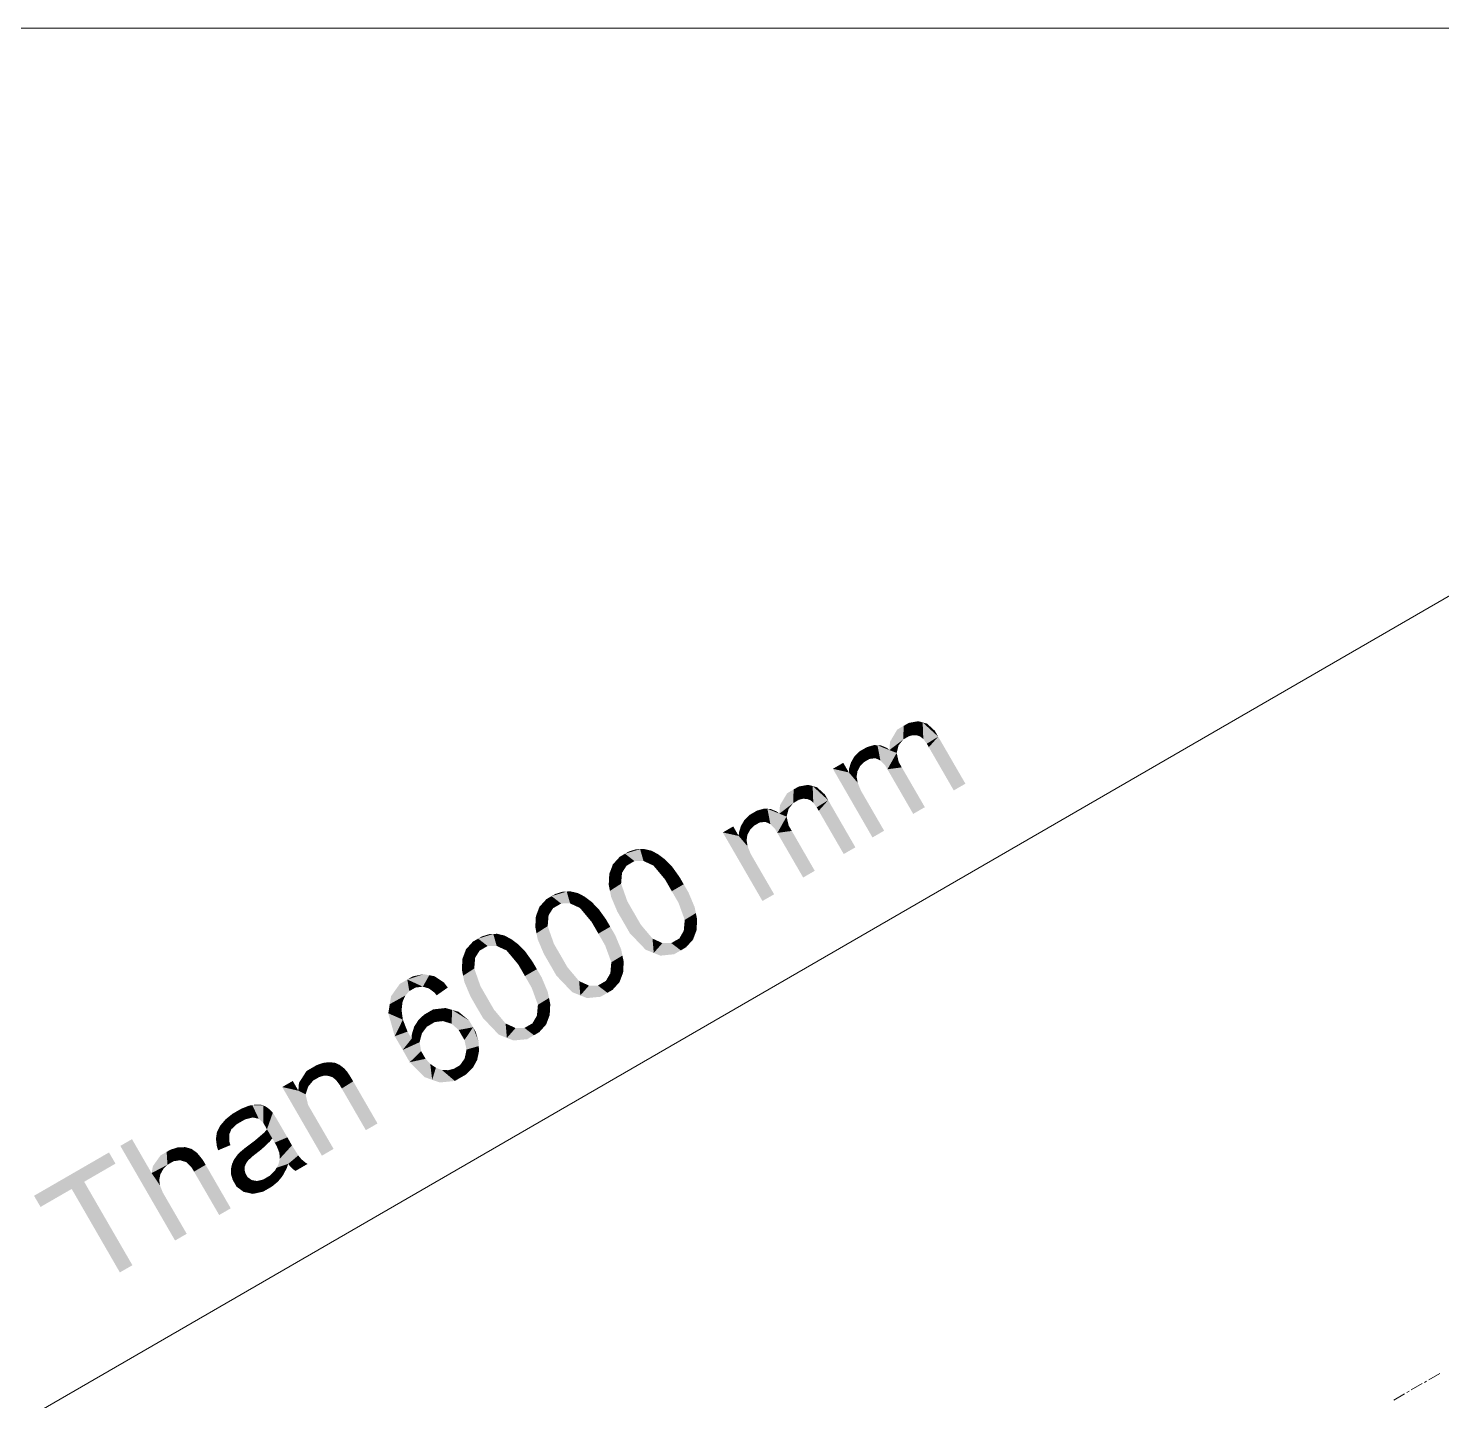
# Model space of a CAD drawing. Header units: millimetres. Extents: x 2 to 579, y 1 to 405.
# Drawn here: x 228.12 to 245.58, y 130.36 to 147.31 of the extents above; entities that cross this region are included whole.
import ezdxf

# ---------------------------------------------------------------- set-up
doc = ezdxf.new("R2010")
doc.units = ezdxf.units.MM
doc.linetypes.add('XKITLINE00', pattern=[0])
doc.layers.add('LinkedObject', color=7, linetype='Continuous', lineweight=0)

# ---------------------------------------------------------------- blocks, each defined once
blk = doc.blocks.new('*A4')
at = {"layer": 'LinkedObject'}
for points in [[(238.933, 138.695), (238.756, 138.395), (238.852, 138.648)], [(238.927, 138.526), (238.756, 138.395), (238.933, 138.695)], [(238.852, 138.648), (238.756, 138.395), (238.764, 138.498)], [(238.927, 138.526), (238.933, 138.695), (238.972, 138.552)], [(238.996, 138.731), (239.046, 138.579), (238.933, 138.695)], [(238.933, 138.695), (239.046, 138.579), (238.996, 138.566)], [(238.972, 138.552), (238.933, 138.695), (238.996, 138.566)], [(239.167, 138.737), (238.996, 138.731), (239.113, 138.752)], [(239.096, 138.577), (238.996, 138.731), (239.167, 138.737)], [(239.046, 138.579), (238.996, 138.731), (239.071, 138.578)], [(239.071, 138.578), (238.996, 138.731), (239.096, 138.577)], [(239.167, 138.737), (239.139, 138.562), (239.096, 138.577)], [(239.139, 138.562), (239.167, 138.737), (239.157, 138.547)], [(239.157, 138.547), (239.167, 138.737), (239.175, 138.532)], [(239.317, 138.634), (239.167, 138.737), (239.221, 138.722)], [(239.359, 138.561), (239.167, 138.737), (239.317, 138.634)], [(239.218, 138.474), (239.167, 138.737), (239.359, 138.561)], [(239.175, 138.532), (239.167, 138.737), (239.218, 138.474)], [(238.87, 138.454), (238.756, 138.395), (238.927, 138.526)], [(239.359, 138.561), (239.243, 138.431), (239.218, 138.474)], [(239.243, 138.431), (239.359, 138.561), (239.551, 137.897)], [(239.551, 137.897), (239.359, 138.561), (239.695, 137.98)], [(238.325, 138.318), (238.441, 138.245), (238.303, 138.28)], [(238.39, 138.381), (238.441, 138.245), (238.325, 138.318)], [(238.511, 138.286), (238.39, 138.381), (238.432, 138.405)], [(238.441, 138.245), (238.39, 138.381), (238.471, 138.263)], [(238.471, 138.263), (238.39, 138.381), (238.511, 138.286)], [(238.479, 138.432), (238.582, 138.295), (238.432, 138.405)], [(238.432, 138.405), (238.582, 138.295), (238.511, 138.286)], [(238.567, 138.457), (238.582, 138.295), (238.479, 138.432)], [(238.608, 138.455), (238.582, 138.295), (238.567, 138.457)], [(238.608, 138.455), (238.614, 138.281), (238.582, 138.295)], [(238.614, 138.281), (238.608, 138.455), (238.645, 138.267)], [(238.724, 138.423), (238.608, 138.455), (238.65, 138.453)], [(238.756, 138.395), (238.608, 138.455), (238.724, 138.423)], [(238.704, 138.205), (238.608, 138.455), (238.756, 138.395)], [(238.645, 138.267), (238.608, 138.455), (238.704, 138.205)], [(238.704, 138.205), (238.756, 138.395), (238.732, 138.158)], [(238.846, 138.36), (238.732, 138.158), (238.756, 138.395)], [(238.871, 138.248), (238.732, 138.158), (238.846, 138.36)], [(238.858, 138.407), (238.756, 138.395), (238.87, 138.454)], [(238.756, 138.395), (238.858, 138.407), (238.846, 138.36)], [(238.255, 138.119), (238.058, 138.164), (238.186, 138.238)], [(238.058, 138.164), (238.255, 138.119), (238.547, 137.316)], [(238.362, 138.135), (238.255, 138.119), (238.257, 138.162)], [(238.351, 138.067), (238.255, 138.119), (238.362, 138.135)], [(238.403, 137.897), (238.691, 137.399), (238.255, 138.119)], [(238.403, 137.897), (238.255, 138.119), (238.364, 137.992)], [(238.364, 137.992), (238.255, 138.119), (238.358, 138.03)], [(238.358, 138.03), (238.255, 138.119), (238.351, 138.067)], [(238.547, 137.316), (238.255, 138.119), (238.691, 137.399)], [(238.303, 138.28), (238.257, 138.162), (238.281, 138.242)], [(238.394, 138.197), (238.257, 138.162), (238.303, 138.28)], [(238.378, 138.166), (238.257, 138.162), (238.394, 138.197)], [(238.362, 138.135), (238.257, 138.162), (238.378, 138.166)], [(238.303, 138.28), (238.441, 138.245), (238.394, 138.197)], [(238.909, 138.182), (238.732, 138.158), (238.871, 138.248)], [(238.732, 138.158), (238.909, 138.182), (239.05, 137.607)], [(239.05, 137.607), (238.909, 138.182), (239.194, 137.69)], [(237.636, 137.945), (237.687, 137.794), (237.573, 137.909)], [(237.808, 137.951), (237.636, 137.945), (237.753, 137.966)], [(237.737, 137.792), (237.636, 137.945), (237.808, 137.951)], [(237.687, 137.794), (237.636, 137.945), (237.712, 137.793)], [(237.712, 137.793), (237.636, 137.945), (237.737, 137.792)], [(237.808, 137.951), (237.78, 137.776), (237.737, 137.792)], [(237.78, 137.776), (237.808, 137.951), (237.798, 137.761)], [(237.798, 137.761), (237.808, 137.951), (237.816, 137.746)], [(237.958, 137.848), (237.808, 137.951), (237.862, 137.936)], [(238, 137.776), (237.808, 137.951), (237.958, 137.848)], [(237.858, 137.688), (237.808, 137.951), (238, 137.776)], [(237.816, 137.746), (237.808, 137.951), (237.858, 137.688)], [(237.573, 137.909), (237.397, 137.61), (237.493, 137.862)], [(237.568, 137.74), (237.397, 137.61), (237.573, 137.909)], [(237.493, 137.862), (237.397, 137.61), (237.404, 137.713)], [(237.568, 137.74), (237.573, 137.909), (237.612, 137.766)], [(237.573, 137.909), (237.687, 137.794), (237.637, 137.781)], [(237.612, 137.766), (237.573, 137.909), (237.637, 137.781)], [(238, 137.776), (237.883, 137.645), (237.858, 137.688)], [(237.883, 137.645), (238, 137.776), (238.192, 137.111)], [(238.192, 137.111), (238, 137.776), (238.336, 137.194)], [(237.03, 137.595), (237.082, 137.46), (236.966, 137.533)], [(237.152, 137.5), (237.03, 137.595), (237.072, 137.619)], [(237.082, 137.46), (237.03, 137.595), (237.112, 137.477)], [(237.112, 137.477), (237.03, 137.595), (237.152, 137.5)], [(237.119, 137.647), (237.223, 137.509), (237.072, 137.619)], [(237.072, 137.619), (237.223, 137.509), (237.152, 137.5)], [(237.208, 137.672), (237.223, 137.509), (237.119, 137.647)], [(237.249, 137.67), (237.223, 137.509), (237.208, 137.672)], [(237.249, 137.67), (237.254, 137.495), (237.223, 137.509)], [(237.254, 137.495), (237.249, 137.67), (237.286, 137.481)], [(237.364, 137.637), (237.249, 137.67), (237.29, 137.667)], [(237.397, 137.61), (237.249, 137.67), (237.364, 137.637)], [(237.345, 137.42), (237.249, 137.67), (237.397, 137.61)], [(237.286, 137.481), (237.249, 137.67), (237.345, 137.42)], [(237.345, 137.42), (237.397, 137.61), (237.372, 137.372)], [(237.486, 137.574), (237.372, 137.372), (237.397, 137.61)], [(237.511, 137.668), (237.397, 137.61), (237.568, 137.74)], [(237.499, 137.621), (237.397, 137.61), (237.511, 137.668)], [(237.397, 137.61), (237.499, 137.621), (237.486, 137.574)], [(236.895, 137.334), (236.698, 137.378), (236.827, 137.452)], [(236.944, 137.495), (236.897, 137.376), (236.922, 137.457)], [(237.035, 137.411), (236.897, 137.376), (236.944, 137.495)], [(236.966, 137.533), (237.082, 137.46), (236.944, 137.495)], [(236.944, 137.495), (237.082, 137.46), (237.035, 137.411)], [(237.512, 137.462), (237.372, 137.372), (237.486, 137.574)], [(237.55, 137.397), (237.372, 137.372), (237.512, 137.462)], [(236.698, 137.378), (236.895, 137.334), (237.188, 136.531)], [(237.002, 137.35), (236.895, 137.334), (236.897, 137.376)], [(236.992, 137.281), (236.895, 137.334), (237.002, 137.35)], [(237.044, 137.111), (237.332, 136.614), (236.895, 137.334)], [(237.044, 137.111), (236.895, 137.334), (237.004, 137.207)], [(237.004, 137.207), (236.895, 137.334), (236.998, 137.244)], [(236.998, 137.244), (236.895, 137.334), (236.992, 137.281)], [(237.188, 136.531), (236.895, 137.334), (237.332, 136.614)], [(237.019, 137.38), (236.897, 137.376), (237.035, 137.411)], [(237.002, 137.35), (236.897, 137.376), (237.019, 137.38)], [(237.372, 137.372), (237.55, 137.397), (237.691, 136.821)], [(237.691, 136.821), (237.55, 137.397), (237.834, 136.904)], [(235.426, 137.078), (235.508, 136.966), (235.34, 136.983)], [(235.49, 137.115), (235.508, 136.966), (235.426, 137.078)], [(235.677, 137.172), (235.49, 137.115), (235.63, 137.171)], [(235.719, 137.025), (235.49, 137.115), (235.677, 137.172)], [(235.63, 137.171), (235.49, 137.115), (235.537, 137.142)], [(235.49, 137.115), (235.607, 137.024), (235.557, 136.995)], [(235.607, 137.024), (235.49, 137.115), (235.719, 137.025)], [(235.508, 136.966), (235.49, 137.115), (235.557, 136.995)], [(235.723, 137.174), (235.78, 136.997), (235.677, 137.172)], [(235.677, 137.172), (235.78, 136.997), (235.719, 137.025)], [(235.813, 137.153), (235.78, 136.997), (235.723, 137.174)], [(235.857, 137.131), (235.78, 136.997), (235.813, 137.153)], [(235.857, 137.131), (235.841, 136.969), (235.78, 136.997)], [(235.9, 137.108), (235.841, 136.969), (235.857, 137.131)], [(235.987, 137.042), (235.841, 136.969), (235.9, 137.108)], [(235.453, 136.879), (235.296, 136.866), (235.318, 136.924)], [(235.34, 136.983), (235.508, 136.966), (235.318, 136.924)], [(235.318, 136.924), (235.508, 136.966), (235.453, 136.879)], [(236.03, 136.999), (235.841, 136.969), (235.987, 137.042)], [(236.03, 136.999), (235.985, 136.797), (235.841, 136.969)], [(236.072, 136.955), (235.985, 136.797), (236.03, 136.999)], [(236.165, 136.825), (235.985, 136.797), (236.072, 136.955)], [(235.296, 136.866), (235.448, 136.82), (235.289, 136.732)], [(235.289, 136.732), (235.448, 136.82), (235.304, 136.656)], [(235.448, 136.82), (235.296, 136.866), (235.453, 136.879)], [(235.304, 136.656), (235.448, 136.82), (235.442, 136.745)], [(235.442, 136.745), (235.395, 136.401), (235.304, 136.656)], [(235.519, 136.527), (235.395, 136.401), (235.442, 136.745)], [(236.165, 136.825), (236.068, 136.652), (235.985, 136.797)], [(236.215, 136.738), (236.068, 136.652), (236.165, 136.825)], [(236.215, 136.738), (236.151, 136.509), (236.068, 136.652)], [(236.275, 136.635), (236.151, 136.509), (236.215, 136.738)], [(234.519, 136.554), (234.601, 136.442), (234.433, 136.459)], [(234.583, 136.591), (234.601, 136.442), (234.519, 136.554)], [(234.77, 136.648), (234.583, 136.591), (234.723, 136.647)], [(234.812, 136.501), (234.583, 136.591), (234.77, 136.648)], [(234.723, 136.647), (234.583, 136.591), (234.63, 136.618)], [(234.583, 136.591), (234.7, 136.5), (234.65, 136.47)], [(234.7, 136.5), (234.583, 136.591), (234.812, 136.501)], [(234.601, 136.442), (234.583, 136.591), (234.65, 136.47)], [(234.816, 136.65), (234.873, 136.473), (234.77, 136.648)], [(234.77, 136.648), (234.873, 136.473), (234.812, 136.501)], [(234.906, 136.629), (234.873, 136.473), (234.816, 136.65)], [(234.95, 136.607), (234.873, 136.473), (234.906, 136.629)], [(234.95, 136.607), (234.934, 136.445), (234.873, 136.473)], [(234.993, 136.584), (234.934, 136.445), (234.95, 136.607)], [(235.08, 136.518), (234.934, 136.445), (234.993, 136.584)], [(235.304, 136.656), (235.395, 136.401), (235.319, 136.581)], [(236.151, 136.509), (236.275, 136.635), (236.228, 136.298)], [(236.228, 136.298), (236.275, 136.635), (236.365, 136.381)], [(236.365, 136.381), (236.275, 136.635), (236.35, 136.456)], [(234.546, 136.355), (234.389, 136.342), (234.411, 136.4)], [(234.433, 136.459), (234.601, 136.442), (234.411, 136.4)], [(234.411, 136.4), (234.601, 136.442), (234.546, 136.355)], [(235.122, 136.474), (234.934, 136.445), (235.08, 136.518)], [(235.122, 136.474), (235.078, 136.272), (234.934, 136.445)], [(235.165, 136.431), (235.078, 136.272), (235.122, 136.474)], [(235.258, 136.3), (235.078, 136.272), (235.165, 136.431)], [(235.395, 136.401), (235.519, 136.527), (235.455, 136.298)], [(235.455, 136.298), (235.519, 136.527), (235.602, 136.383)], [(235.602, 136.383), (235.55, 136.133), (235.455, 136.298)], [(235.685, 136.239), (235.55, 136.133), (235.602, 136.383)], [(236.365, 136.381), (236.222, 136.231), (236.228, 136.298)], [(236.381, 136.305), (236.222, 136.231), (236.365, 136.381)], [(234.389, 136.342), (234.541, 136.296), (234.382, 136.208)], [(234.382, 136.208), (234.541, 136.296), (234.397, 136.132)], [(234.541, 136.296), (234.389, 136.342), (234.546, 136.355)], [(234.397, 136.132), (234.541, 136.296), (234.535, 136.221)], [(234.535, 136.221), (234.488, 135.877), (234.397, 136.132)], [(234.612, 136.002), (234.488, 135.877), (234.535, 136.221)], [(235.258, 136.3), (235.161, 136.128), (235.078, 136.272)], [(235.308, 136.213), (235.161, 136.128), (235.258, 136.3)], [(235.308, 136.213), (235.244, 135.984), (235.161, 136.128)], [(235.368, 136.111), (235.244, 135.984), (235.308, 136.213)], [(235.685, 136.239), (235.845, 135.889), (235.55, 136.133)], [(235.83, 136.067), (235.845, 135.889), (235.685, 136.239)], [(236.222, 136.231), (236.374, 136.171), (236.216, 136.164)], [(236.374, 136.171), (236.222, 136.231), (236.381, 136.305)], [(233.612, 136.03), (233.694, 135.918), (233.526, 135.934)], [(233.676, 136.066), (233.694, 135.918), (233.612, 136.03)], [(233.863, 136.124), (233.676, 136.066), (233.816, 136.122)], [(233.905, 135.976), (233.676, 136.066), (233.863, 136.124)], [(233.816, 136.122), (233.676, 136.066), (233.723, 136.094)], [(233.676, 136.066), (233.793, 135.975), (233.743, 135.946)], [(233.793, 135.975), (233.676, 136.066), (233.905, 135.976)], [(233.694, 135.918), (233.676, 136.066), (233.743, 135.946)], [(233.909, 136.126), (233.966, 135.948), (233.863, 136.124)], [(233.863, 136.124), (233.966, 135.948), (233.905, 135.976)], [(233.999, 136.105), (233.966, 135.948), (233.909, 136.126)], [(234.043, 136.082), (233.966, 135.948), (233.999, 136.105)], [(234.043, 136.082), (234.027, 135.92), (233.966, 135.948)], [(234.086, 136.06), (234.027, 135.92), (234.043, 136.082)], [(234.173, 135.994), (234.027, 135.92), (234.086, 136.06)], [(234.397, 136.132), (234.488, 135.877), (234.412, 136.057)], [(235.244, 135.984), (235.368, 136.111), (235.321, 135.774)], [(235.321, 135.774), (235.368, 136.111), (235.458, 135.857)], [(235.458, 135.857), (235.368, 136.111), (235.443, 135.932)], [(235.55, 136.133), (235.845, 135.889), (235.745, 135.929)], [(235.845, 135.889), (235.83, 136.067), (235.891, 136.039)], [(235.952, 136.011), (235.845, 135.889), (235.891, 136.039)], [(236.18, 135.921), (236.062, 136.011), (236.111, 136.04)], [(236.161, 136.068), (236.18, 135.921), (236.111, 136.04)], [(236.352, 136.113), (236.161, 136.068), (236.216, 136.164)], [(236.33, 136.054), (236.161, 136.068), (236.352, 136.113)], [(236.244, 135.959), (236.161, 136.068), (236.33, 136.054)], [(236.18, 135.921), (236.161, 136.068), (236.244, 135.959)], [(236.216, 136.164), (236.374, 136.171), (236.352, 136.113)], [(233.639, 135.83), (233.482, 135.818), (233.504, 135.876)], [(233.526, 135.934), (233.694, 135.918), (233.504, 135.876)], [(233.504, 135.876), (233.694, 135.918), (233.639, 135.83)], [(234.215, 135.95), (234.027, 135.92), (234.173, 135.994)], [(234.215, 135.95), (234.171, 135.748), (234.027, 135.92)], [(234.258, 135.907), (234.171, 135.748), (234.215, 135.95)], [(234.351, 135.776), (234.171, 135.748), (234.258, 135.907)], [(234.488, 135.877), (234.612, 136.002), (234.548, 135.774)], [(234.548, 135.774), (234.612, 136.002), (234.695, 135.859)], [(234.695, 135.859), (234.643, 135.609), (234.548, 135.774)], [(234.778, 135.714), (234.643, 135.609), (234.695, 135.859)], [(235.458, 135.857), (235.315, 135.707), (235.321, 135.774)], [(235.474, 135.781), (235.315, 135.707), (235.458, 135.857)], [(235.952, 136.011), (236.18, 135.921), (235.845, 135.889)], [(235.845, 135.889), (236.18, 135.921), (235.928, 135.856)], [(235.928, 135.856), (236.18, 135.921), (236.095, 135.873)], [(236.062, 136.011), (236.18, 135.921), (235.952, 136.011)], [(233.482, 135.818), (233.634, 135.771), (233.475, 135.684)], [(233.475, 135.684), (233.634, 135.771), (233.49, 135.608)], [(233.634, 135.771), (233.482, 135.818), (233.639, 135.83)], [(233.49, 135.608), (233.634, 135.771), (233.628, 135.697)], [(233.628, 135.697), (233.581, 135.353), (233.49, 135.608)], [(233.705, 135.478), (233.581, 135.353), (233.628, 135.697)], [(234.351, 135.776), (234.254, 135.604), (234.171, 135.748)], [(234.401, 135.689), (234.254, 135.604), (234.351, 135.776)], [(234.401, 135.689), (234.337, 135.46), (234.254, 135.604)], [(234.461, 135.586), (234.337, 135.46), (234.401, 135.689)], [(234.778, 135.714), (234.938, 135.365), (234.643, 135.609)], [(234.923, 135.542), (234.938, 135.365), (234.778, 135.714)], [(235.315, 135.707), (235.467, 135.647), (235.309, 135.639)], [(235.467, 135.647), (235.315, 135.707), (235.474, 135.781)], [(232.801, 135.561), (232.584, 135.257), (232.708, 135.507)], [(232.826, 135.418), (232.584, 135.257), (232.801, 135.561)], [(232.708, 135.507), (232.584, 135.257), (232.6, 135.355)], [(233.005, 135.627), (232.801, 135.561), (232.87, 135.601)], [(233.072, 135.614), (232.801, 135.561), (233.005, 135.627)], [(232.993, 135.473), (232.801, 135.561), (233.072, 135.614)], [(232.801, 135.561), (232.903, 135.462), (232.861, 135.438)], [(232.903, 135.462), (232.801, 135.561), (232.993, 135.473)], [(232.826, 135.418), (232.801, 135.561), (232.861, 135.438)], [(232.993, 135.473), (233.072, 135.614), (233.04, 135.459)], [(233.072, 135.614), (233.069, 135.45), (233.04, 135.459)], [(233.069, 135.45), (233.072, 135.614), (233.131, 135.404)], [(233.253, 135.525), (233.072, 135.614), (233.138, 135.601)], [(233.131, 135.404), (233.072, 135.614), (233.253, 135.525)], [(233.131, 135.404), (233.253, 135.525), (233.165, 135.367)], [(233.165, 135.367), (233.253, 135.525), (233.301, 135.462)], [(233.49, 135.608), (233.581, 135.353), (233.505, 135.532)], [(234.337, 135.46), (234.461, 135.586), (234.414, 135.249)], [(234.414, 135.249), (234.461, 135.586), (234.551, 135.333)], [(234.551, 135.333), (234.461, 135.586), (234.536, 135.408)], [(234.643, 135.609), (234.938, 135.365), (234.838, 135.405)], [(234.938, 135.365), (234.923, 135.542), (234.984, 135.514)], [(235.045, 135.486), (234.938, 135.365), (234.984, 135.514)], [(235.273, 135.397), (235.155, 135.487), (235.204, 135.515)], [(235.254, 135.544), (235.273, 135.397), (235.204, 135.515)], [(235.445, 135.589), (235.254, 135.544), (235.309, 135.639)], [(235.423, 135.53), (235.254, 135.544), (235.445, 135.589)], [(235.337, 135.434), (235.254, 135.544), (235.423, 135.53)], [(235.273, 135.397), (235.254, 135.544), (235.337, 135.434)], [(235.309, 135.639), (235.467, 135.647), (235.445, 135.589)], [(232.777, 135.364), (232.584, 135.257), (232.826, 135.418)], [(232.761, 135.329), (232.584, 135.257), (232.777, 135.364)], [(232.584, 135.257), (232.761, 135.329), (232.742, 135.285)], [(233.581, 135.353), (233.705, 135.478), (233.64, 135.249)], [(233.64, 135.249), (233.705, 135.478), (233.788, 135.334)], [(233.788, 135.334), (233.736, 135.085), (233.64, 135.249)], [(233.871, 135.19), (233.736, 135.085), (233.788, 135.334)], [(234.551, 135.333), (234.408, 135.182), (234.414, 135.249)], [(234.567, 135.257), (234.408, 135.182), (234.551, 135.333)], [(235.045, 135.486), (235.273, 135.397), (234.938, 135.365)], [(234.938, 135.365), (235.273, 135.397), (235.021, 135.332)], [(235.021, 135.332), (235.273, 135.397), (235.188, 135.348)], [(235.155, 135.487), (235.273, 135.397), (235.045, 135.486)], [(232.742, 135.285), (232.566, 135.144), (232.584, 135.257)], [(232.73, 135.183), (232.566, 135.144), (232.742, 135.285)], [(232.738, 135.124), (232.566, 135.144), (232.73, 135.183)], [(232.746, 135.065), (232.646, 134.861), (232.566, 135.144)], [(232.746, 135.065), (232.566, 135.144), (232.738, 135.124)], [(233.141, 135.036), (233.007, 135.126), (233.048, 135.15)], [(233.12, 135.192), (233.243, 135.048), (233.048, 135.15)], [(233.048, 135.15), (233.243, 135.048), (233.141, 135.036)], [(233.273, 135.209), (233.243, 135.048), (233.12, 135.192)], [(233.354, 135.186), (233.243, 135.048), (233.273, 135.209)], [(233.243, 135.048), (233.354, 135.186), (233.295, 135.031)], [(233.354, 135.186), (233.348, 135.015), (233.295, 135.031)], [(233.348, 135.015), (233.354, 135.186), (233.435, 134.938)], [(233.564, 135.055), (233.354, 135.186), (233.435, 135.162)], [(233.613, 134.971), (233.354, 135.186), (233.564, 135.055)], [(233.435, 134.938), (233.354, 135.186), (233.613, 134.971)], [(233.871, 135.19), (234.031, 134.84), (233.736, 135.085)], [(234.015, 135.018), (234.031, 134.84), (233.871, 135.19)], [(234.408, 135.182), (234.56, 135.123), (234.402, 135.115)], [(234.56, 135.123), (234.408, 135.182), (234.567, 135.257)], [(232.804, 134.918), (232.646, 134.861), (232.746, 135.065)], [(232.913, 135.021), (232.854, 134.83), (232.886, 134.98)], [(233.043, 134.979), (232.854, 134.83), (232.913, 135.021)], [(232.886, 134.98), (232.854, 134.83), (232.857, 134.885)], [(232.981, 134.896), (232.854, 134.83), (233.043, 134.979)], [(232.939, 135.062), (233.092, 135.007), (232.913, 135.021)], [(232.913, 135.021), (233.092, 135.007), (233.043, 134.979)], [(233.007, 135.126), (233.092, 135.007), (232.939, 135.062)], [(233.092, 135.007), (233.007, 135.126), (233.141, 135.036)], [(233.435, 134.938), (233.613, 134.971), (233.47, 134.877)], [(233.613, 134.971), (233.507, 134.814), (233.47, 134.877)], [(233.507, 134.814), (233.613, 134.971), (233.532, 134.696)], [(233.532, 134.696), (233.613, 134.971), (233.683, 134.739)], [(233.68, 134.8), (233.613, 134.971), (233.645, 134.916)], [(233.683, 134.739), (233.613, 134.971), (233.68, 134.8)], [(233.736, 135.085), (234.031, 134.84), (233.931, 134.88)], [(234.031, 134.84), (234.015, 135.018), (234.077, 134.99)], [(234.138, 134.962), (234.031, 134.84), (234.077, 134.99)], [(234.366, 134.873), (234.248, 134.963), (234.297, 134.991)], [(234.347, 135.02), (234.366, 134.873), (234.297, 134.991)], [(234.538, 135.064), (234.347, 135.02), (234.402, 135.115)], [(234.516, 135.006), (234.347, 135.02), (234.538, 135.064)], [(234.43, 134.91), (234.347, 135.02), (234.516, 135.006)], [(234.366, 134.873), (234.347, 135.02), (234.43, 134.91)], [(234.402, 135.115), (234.56, 135.123), (234.538, 135.064)], [(232.804, 134.918), (232.744, 134.692), (232.646, 134.861)], [(232.854, 134.83), (232.744, 134.692), (232.804, 134.918)], [(232.744, 134.692), (232.854, 134.83), (232.953, 134.787)], [(232.967, 134.842), (232.854, 134.83), (232.981, 134.896)], [(232.854, 134.83), (232.967, 134.842), (232.953, 134.787)], [(234.138, 134.962), (234.366, 134.873), (234.031, 134.84)], [(234.031, 134.84), (234.366, 134.873), (234.114, 134.808)], [(234.114, 134.808), (234.366, 134.873), (234.281, 134.824)], [(234.248, 134.963), (234.366, 134.873), (234.138, 134.962)], [(232.953, 134.787), (232.831, 134.54), (232.744, 134.692)], [(232.972, 134.676), (232.831, 134.54), (232.953, 134.787)], [(232.831, 134.54), (232.972, 134.676), (233.005, 134.619)], [(233.521, 134.64), (233.664, 134.568), (233.509, 134.585)], [(233.683, 134.739), (233.521, 134.64), (233.532, 134.696)], [(233.687, 134.678), (233.521, 134.64), (233.683, 134.739)], [(233.664, 134.568), (233.521, 134.64), (233.687, 134.678)], [(231.644, 134.482), (231.462, 134.284), (231.556, 134.431)], [(231.639, 134.314), (231.462, 134.284), (231.644, 134.482)], [(231.639, 134.314), (231.644, 134.482), (231.685, 134.34)], [(231.682, 134.504), (231.771, 134.373), (231.644, 134.482)], [(231.644, 134.482), (231.771, 134.373), (231.713, 134.357)], [(231.685, 134.34), (231.644, 134.482), (231.713, 134.357)], [(231.76, 134.531), (231.771, 134.373), (231.682, 134.504)], [(231.8, 134.536), (231.771, 134.373), (231.76, 134.531)], [(231.771, 134.373), (231.8, 134.536), (231.799, 134.372)], [(231.8, 134.536), (231.828, 134.371), (231.799, 134.372)], [(231.909, 134.532), (231.8, 134.536), (231.84, 134.54)], [(231.938, 134.519), (231.8, 134.536), (231.909, 134.532)], [(231.878, 134.354), (231.8, 134.536), (231.938, 134.519)], [(231.828, 134.371), (231.8, 134.536), (231.878, 134.354)], [(231.938, 134.519), (231.899, 134.337), (231.878, 134.354)], [(231.966, 134.506), (231.899, 134.337), (231.938, 134.519)], [(232.019, 134.465), (231.899, 134.337), (231.966, 134.506)], [(231.899, 134.337), (232.019, 134.465), (231.92, 134.32)], [(231.92, 134.32), (232.019, 134.465), (232.044, 134.438)], [(233.027, 134.582), (232.831, 134.54), (233.005, 134.619)], [(233.027, 134.582), (233.108, 134.322), (232.831, 134.54)], [(232.831, 134.54), (233.108, 134.322), (233.013, 134.356)], [(233.084, 134.52), (233.108, 134.322), (233.027, 134.582)], [(233.119, 134.495), (233.108, 134.322), (233.084, 134.52)], [(233.108, 134.322), (233.119, 134.495), (233.154, 134.471)], [(233.154, 134.471), (233.388, 134.308), (233.108, 134.322)], [(233.228, 134.444), (233.388, 134.308), (233.154, 134.471)], [(233.375, 134.458), (233.477, 134.36), (233.305, 134.441)], [(233.477, 134.36), (233.375, 134.458), (233.406, 134.476)], [(233.452, 134.503), (233.477, 134.36), (233.406, 134.476)], [(233.637, 134.519), (233.452, 134.503), (233.509, 134.585)], [(233.61, 134.47), (233.452, 134.503), (233.637, 134.519)], [(233.53, 134.39), (233.452, 134.503), (233.61, 134.47)], [(233.477, 134.36), (233.452, 134.503), (233.53, 134.39)], [(233.509, 134.585), (233.664, 134.568), (233.637, 134.519)], [(231.455, 134.188), (231.256, 134.233), (231.386, 134.308)], [(231.462, 134.284), (231.577, 134.239), (231.455, 134.188)], [(231.577, 134.239), (231.462, 134.284), (231.639, 134.314)], [(232.044, 134.438), (231.966, 134.259), (231.92, 134.32)], [(232.059, 134.421), (231.966, 134.259), (232.044, 134.438)], [(232.103, 134.353), (231.966, 134.259), (232.059, 134.421)], [(232.103, 134.353), (231.991, 134.215), (231.966, 134.259)], [(232.132, 134.303), (231.991, 134.215), (232.103, 134.353)], [(231.991, 134.215), (232.132, 134.303), (232.289, 133.7)], [(232.289, 133.7), (232.132, 134.303), (232.433, 133.783)], [(233.108, 134.322), (233.388, 134.308), (233.203, 134.289)], [(233.267, 134.443), (233.388, 134.308), (233.228, 134.444)], [(233.305, 134.441), (233.388, 134.308), (233.267, 134.443)], [(233.305, 134.441), (233.477, 134.36), (233.388, 134.308)], [(231.256, 134.233), (231.622, 133.931), (231.746, 133.385)], [(231.622, 133.931), (231.256, 134.233), (231.575, 134.013)], [(231.544, 134.143), (231.256, 134.233), (231.455, 134.188)], [(231.575, 134.013), (231.256, 134.233), (231.544, 134.143)], [(231.455, 134.188), (231.577, 134.239), (231.544, 134.143)], [(230.696, 133.934), (230.798, 133.834), (230.641, 133.902)], [(230.886, 134.01), (230.696, 133.934), (230.845, 134.003)], [(230.893, 133.857), (230.696, 133.934), (230.886, 134.01)], [(230.845, 134.003), (230.696, 133.934), (230.75, 133.965)], [(230.798, 133.834), (230.696, 133.934), (230.893, 133.857)], [(230.996, 134.014), (230.886, 134.01), (230.928, 134.017)], [(231.023, 134.004), (230.886, 134.01), (230.996, 134.014)], [(230.893, 133.857), (230.886, 134.01), (230.935, 133.848)], [(230.935, 133.848), (230.886, 134.01), (230.965, 133.842)], [(230.886, 134.01), (231.021, 133.792), (230.965, 133.842)], [(231.023, 134.004), (231.021, 133.792), (230.886, 134.01)], [(231.05, 133.993), (231.021, 133.792), (231.023, 134.004)], [(231.101, 133.957), (231.021, 133.792), (231.05, 133.993)], [(231.124, 133.932), (231.021, 133.792), (231.101, 133.957)], [(231.021, 133.792), (231.124, 133.932), (231.139, 133.915)], [(231.746, 133.385), (231.622, 133.931), (231.89, 133.469)], [(230.488, 133.754), (230.628, 133.712), (230.449, 133.675)], [(230.521, 133.793), (230.628, 133.712), (230.488, 133.754)], [(230.641, 133.902), (230.521, 133.793), (230.554, 133.832)], [(230.693, 133.773), (230.521, 133.793), (230.641, 133.902)], [(230.628, 133.712), (230.521, 133.793), (230.693, 133.773)], [(230.693, 133.773), (230.641, 133.902), (230.743, 133.802)], [(230.743, 133.802), (230.641, 133.902), (230.798, 133.834)], [(231.021, 133.792), (231.139, 133.915), (231.046, 133.748)], [(231.046, 133.748), (231.139, 133.915), (231.049, 133.744)], [(231.049, 133.744), (231.139, 133.915), (231.059, 133.725)], [(231.059, 133.725), (231.139, 133.915), (231.067, 133.711)], [(231.067, 133.711), (231.139, 133.915), (231.133, 133.599)], [(231.18, 133.851), (231.133, 133.599), (231.139, 133.915)], [(231.208, 133.803), (231.133, 133.599), (231.18, 133.851)], [(231.208, 133.803), (231.163, 133.546), (231.133, 133.599)], [(231.319, 133.612), (231.163, 133.546), (231.208, 133.803)], [(229.642, 133.17), (229.256, 133.506), (229.4, 133.589)], [(230.443, 133.634), (230.464, 133.452), (230.437, 133.594)], [(230.437, 133.594), (230.464, 133.452), (230.448, 133.503)], [(230.615, 133.681), (230.443, 133.634), (230.628, 133.712)], [(230.449, 133.675), (230.628, 133.712), (230.443, 133.634)], [(230.601, 133.649), (230.443, 133.634), (230.615, 133.681)], [(230.601, 133.649), (230.464, 133.452), (230.443, 133.634)], [(230.601, 133.566), (230.464, 133.452), (230.601, 133.649)], [(230.921, 133.574), (231.002, 133.465), (230.84, 133.513)], [(231.035, 133.672), (231.133, 133.599), (230.921, 133.574)], [(230.921, 133.574), (231.133, 133.599), (231.002, 133.465)], [(231.002, 133.465), (231.133, 133.599), (231.103, 133.56)], [(231.067, 133.711), (231.133, 133.599), (231.035, 133.672)], [(231.319, 133.612), (231.19, 133.498), (231.163, 133.546)], [(231.19, 133.498), (231.319, 133.612), (231.22, 133.42)], [(231.22, 133.42), (231.319, 133.612), (231.376, 133.512)], [(228.809, 133.063), (228.19, 132.89), (229.116, 133.425)], [(228.809, 133.063), (229.116, 133.425), (229.196, 133.287)], [(229.256, 133.506), (229.642, 133.17), (229.932, 132.337)], [(229.828, 133.432), (229.642, 133.17), (229.752, 133.388)], [(229.838, 133.273), (229.642, 133.17), (229.828, 133.432)], [(229.875, 133.459), (229.992, 133.329), (229.828, 133.432)], [(229.828, 133.432), (229.992, 133.329), (229.912, 133.316)], [(229.838, 133.273), (229.828, 133.432), (229.87, 133.291)], [(229.87, 133.291), (229.828, 133.432), (229.912, 133.316)], [(229.967, 133.488), (229.992, 133.329), (229.875, 133.459)], [(230.012, 133.489), (229.992, 133.329), (229.967, 133.488)], [(230.012, 133.489), (230.029, 133.318), (229.992, 133.329)], [(230.058, 133.491), (230.029, 133.318), (230.012, 133.489)], [(230.029, 133.318), (230.058, 133.491), (230.067, 133.307)], [(230.171, 133.444), (230.058, 133.491), (230.137, 133.468)], [(230.067, 133.307), (230.058, 133.491), (230.171, 133.444)], [(230.171, 133.444), (230.135, 133.242), (230.067, 133.307)], [(230.204, 133.42), (230.135, 133.242), (230.171, 133.444)], [(230.274, 133.334), (230.135, 133.242), (230.204, 133.42)], [(230.464, 133.452), (230.601, 133.566), (230.615, 133.515)], [(230.725, 133.418), (230.808, 133.289), (230.701, 133.394)], [(230.743, 133.436), (230.835, 133.327), (230.725, 133.418)], [(230.808, 133.289), (230.725, 133.418), (230.821, 133.308)], [(230.821, 133.308), (230.725, 133.418), (230.835, 133.327)], [(230.801, 133.484), (230.889, 133.377), (230.743, 133.436)], [(230.743, 133.436), (230.889, 133.377), (230.835, 133.327)], [(230.84, 133.513), (230.93, 133.409), (230.801, 133.484)], [(230.801, 133.484), (230.93, 133.409), (230.889, 133.377)], [(230.84, 133.513), (231.002, 133.465), (230.93, 133.409)], [(231.207, 133.271), (231.376, 133.512), (231.454, 133.388)], [(231.226, 133.348), (231.376, 133.512), (231.207, 133.271)], [(231.376, 133.512), (231.223, 133.389), (231.22, 133.42)], [(231.223, 133.389), (231.376, 133.512), (231.226, 133.348)], [(229.752, 133.388), (229.642, 133.17), (229.659, 133.257)], [(229.788, 133.222), (229.642, 133.17), (229.838, 133.273)], [(230.31, 133.272), (230.135, 133.242), (230.274, 133.334)], [(230.135, 133.242), (230.31, 133.272), (230.166, 133.188)], [(230.166, 133.188), (230.31, 133.272), (230.477, 132.652)], [(230.477, 132.652), (230.31, 133.272), (230.62, 132.735)], [(230.636, 133.283), (230.792, 133.229), (230.622, 133.22)], [(230.622, 133.22), (230.792, 133.229), (230.623, 133.186)], [(230.623, 133.186), (230.792, 133.229), (230.791, 133.208)], [(230.793, 133.25), (230.636, 133.283), (230.649, 133.312)], [(230.792, 133.229), (230.636, 133.283), (230.793, 133.25)], [(230.663, 133.34), (230.808, 133.289), (230.649, 133.312)], [(230.649, 133.312), (230.808, 133.289), (230.793, 133.25)], [(230.701, 133.394), (230.808, 133.289), (230.663, 133.34)], [(231.33, 133.284), (231.164, 133.198), (231.185, 133.235)], [(231.31, 133.227), (231.164, 133.198), (231.33, 133.284)], [(231.26, 133.135), (231.164, 133.198), (231.31, 133.227)], [(231.454, 133.388), (231.33, 133.284), (231.185, 133.235)], [(231.207, 133.271), (231.454, 133.388), (231.185, 133.235)], [(231.33, 133.284), (231.454, 133.388), (231.351, 133.256)], [(231.351, 133.256), (231.454, 133.388), (231.474, 133.364)], [(231.474, 133.364), (231.396, 133.213), (231.351, 133.256)], [(231.494, 133.34), (231.396, 133.213), (231.474, 133.364)], [(231.494, 133.34), (231.42, 133.197), (231.396, 133.213)], [(231.542, 133.3), (231.42, 133.197), (231.494, 133.34)], [(231.42, 133.197), (231.542, 133.3), (231.569, 133.283)], [(228.809, 133.063), (228.655, 132.974), (228.19, 132.89)], [(228.655, 132.974), (228.809, 133.063), (229.25, 131.943)], [(229.25, 131.943), (228.809, 133.063), (229.405, 132.032)], [(229.769, 133.189), (229.642, 133.17), (229.788, 133.222)], [(229.751, 133.156), (229.642, 133.17), (229.769, 133.189)], [(229.642, 133.17), (229.746, 133.018), (229.779, 132.933)], [(229.746, 133.018), (229.642, 133.17), (229.741, 133.053)], [(229.741, 133.053), (229.642, 133.17), (229.737, 133.088)], [(229.737, 133.088), (229.642, 133.17), (229.751, 133.156)], [(229.932, 132.337), (229.642, 133.17), (229.779, 132.933)], [(230.791, 133.208), (230.661, 133.056), (230.623, 133.186)], [(230.623, 133.186), (230.661, 133.056), (230.624, 133.153)], [(230.624, 133.153), (230.661, 133.056), (230.643, 133.088)], [(230.801, 133.168), (230.661, 133.056), (230.791, 133.208)], [(230.661, 133.056), (230.801, 133.168), (230.811, 133.149)], [(230.828, 133.12), (230.661, 133.056), (230.811, 133.149)], [(230.661, 133.056), (230.828, 133.12), (230.691, 133.003)], [(230.691, 133.003), (230.828, 133.12), (230.779, 132.938)], [(230.779, 132.938), (230.828, 133.12), (230.836, 132.926)], [(230.836, 132.926), (230.828, 133.12), (230.877, 133.085)], [(230.877, 133.085), (230.893, 132.913), (230.836, 132.926)], [(230.91, 133.078), (230.893, 132.913), (230.877, 133.085)], [(230.943, 133.072), (230.893, 132.913), (230.91, 133.078)], [(230.893, 132.913), (230.943, 133.072), (231.02, 132.941)], [(231.09, 132.981), (230.943, 133.072), (231.017, 133.089)], [(231.02, 132.941), (230.943, 133.072), (231.09, 132.981)], [(231.059, 133.113), (231.132, 133.006), (231.017, 133.089)], [(231.017, 133.089), (231.132, 133.006), (231.09, 132.981)], [(231.1, 133.137), (231.132, 133.006), (231.059, 133.113)], [(231.232, 133.1), (231.1, 133.137), (231.164, 133.198)], [(231.203, 133.065), (231.1, 133.137), (231.232, 133.1)], [(231.132, 133.006), (231.1, 133.137), (231.203, 133.065)], [(231.232, 133.1), (231.164, 133.198), (231.26, 133.135)], [(228.19, 132.89), (228.655, 132.974), (228.27, 132.752)], [(229.808, 132.883), (229.932, 132.337), (229.779, 132.933)], [(229.932, 132.337), (229.808, 132.883), (230.076, 132.42)]]:
    blk.add_hatch(color=7, dxfattribs=at).paths.add_polyline_path(points, flags=17)
at = {"layer": 'LinkedObject', "color": 2, "linetype": 'XKITLINE00', "lineweight": 0}
blk.add_line((191.182, 147.311), (275.334, 147.311), dxfattribs=at)
at = {"layer": 'LinkedObject', "color": 6, "linetype": 'XKITLINE00', "lineweight": 0}
blk.add_line((207.048, 117.974), (248.441, 141.898), dxfattribs=at)
at = {"layer": 'LinkedObject', "color": 9, "linetype": 'XKITLINE00', "lineweight": 0}
for p, q in [((245.419, 130.616), (245.554, 130.694)), ((244.986, 130.366), (245.121, 130.444)), ((245.148, 130.46), (245.175, 130.475)), ((245.202, 130.491), (245.338, 130.569)), ((245.365, 130.585), (245.392, 130.601))]:
    blk.add_line(p, q, dxfattribs=at)

msp = doc.modelspace()

# ---------------------------------------------------------------- block references
at = {"lineweight": 0}
msp.add_blockref('*A4', (0, 0), dxfattribs=at)

doc.saveas('drawing.dxf')
